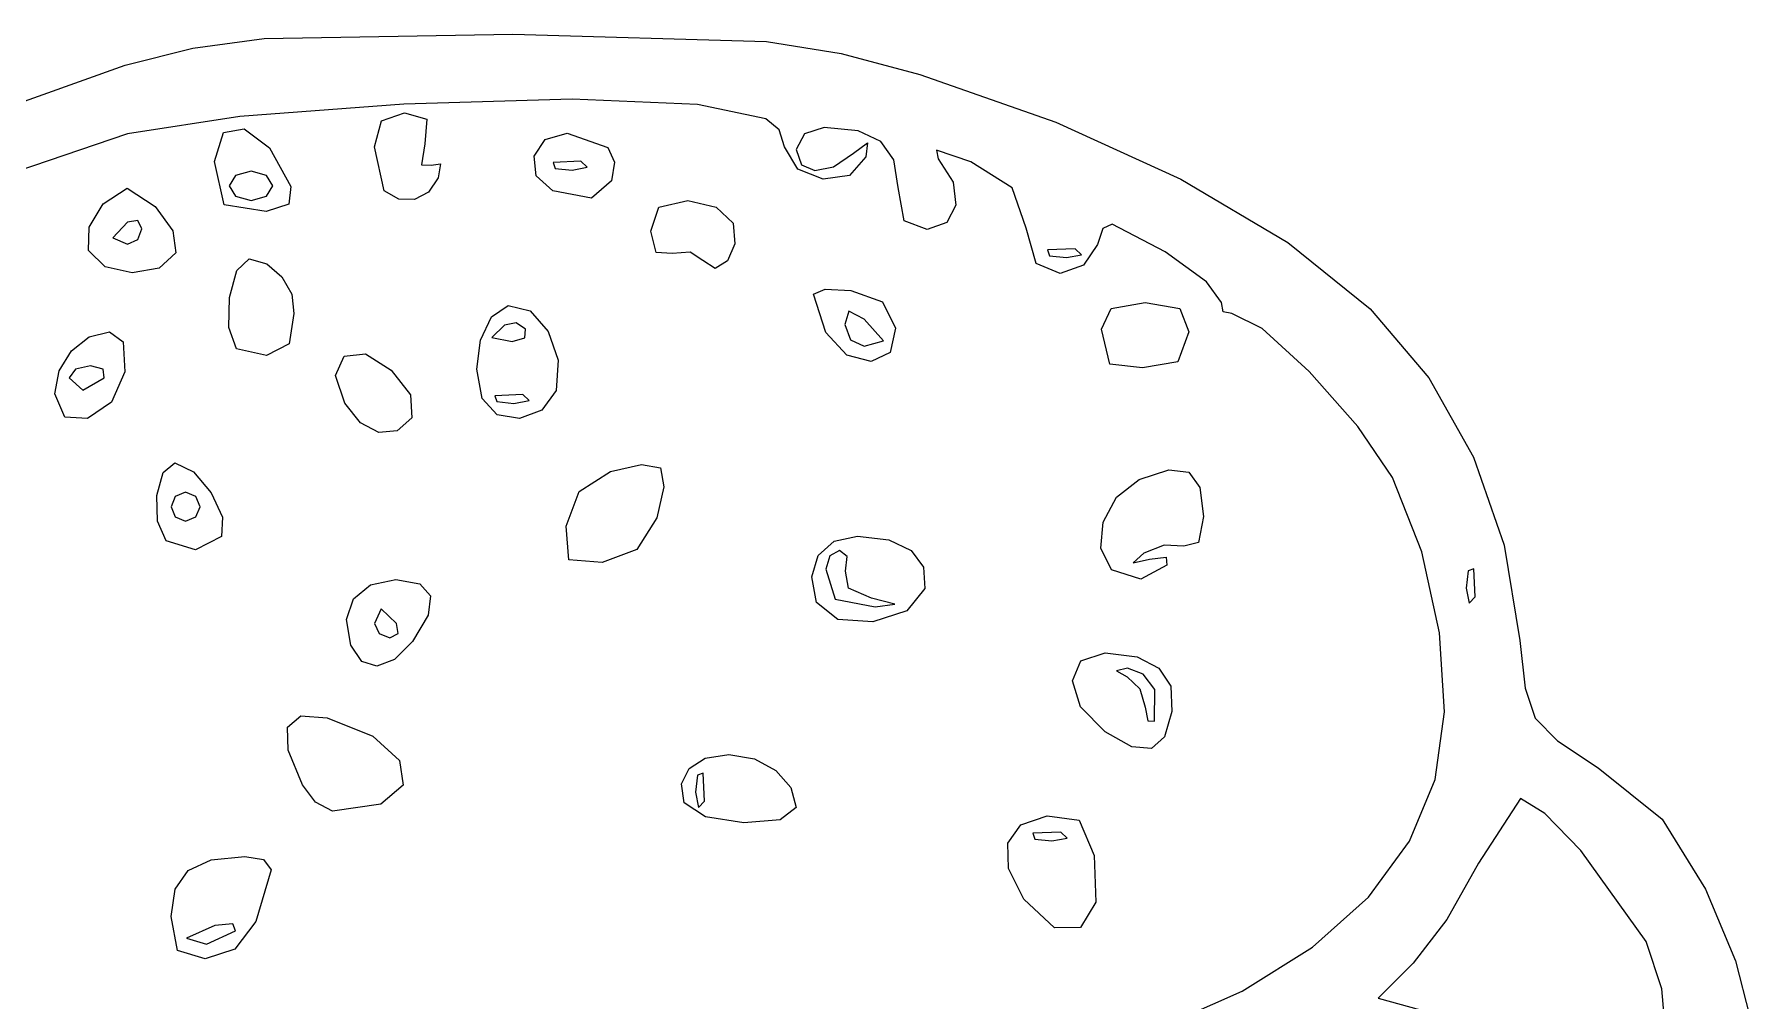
# Model space of a CAD drawing. Extents: x 7.9 to 79.2, y 2 to 86.5.
# Drawn here: x 43.59 to 75.01, y 31 to 48.69 of the extents above; entities that cross this region are included whole.
import ezdxf

# ---------------------------------------------------------------- set-up
doc = ezdxf.new("R2010")
doc.units = 0

msp = doc.modelspace()

# ---------------------------------------------------------------- linework, layer by layer
at = {"layer": 'Layer 1'}
for p, q in [((45.256921, 48.124852), (46.497916, 48.438176)), ((46.497916, 48.438176), (47.801485, 48.613359)), ((47.801485, 48.613359), (52.355394, 48.68913)), ((52.355394, 48.68913), (57.00213, 48.555263)), ((57.00213, 48.555263), (58.370966, 48.338098)), ((42.031393, 46.970228), (45.256921, 48.124852)), ((58.370966, 48.338098), (59.811587, 47.950642)), ((59.811587, 47.950642), (62.302951, 47.083297)), ((53.441604, 47.500815), (50.358269, 47.413086)), ((55.740385, 47.404878), (53.441604, 47.500815)), ((47.355556, 47.18639), (45.298642, 46.865424)), ((50.358269, 47.413086), (47.355556, 47.18639)), ((49.951174, 47.10817), (50.376147, 47.250229)), ((50.376147, 47.250229), (50.780515, 47.136662)), ((50.780515, 47.136662), (50.747055, 46.6829)), ((56.98927, 47.14397), (55.740385, 47.404878)), ((57.233544, 46.939132), (56.98927, 47.14397)), ((45.298642, 46.865424), (43.270971, 46.176577)), ((46.896398, 46.360396), (47.056316, 46.889681)), ((47.056316, 46.889681), (47.438977, 46.958363)), ((47.438977, 46.958363), (47.89874, 46.614087)), ((49.825616, 46.627347), (49.951174, 47.10817)), ((52.951703, 46.765657), (53.353993, 46.881768)), ((53.353993, 46.881768), (54.094588, 46.61995)), ((57.332107, 46.632422), (57.233544, 46.939132)), ((57.69815, 46.865655), (57.5481, 46.582855)), ((58.058905, 46.98328), (57.69815, 46.865655)), ((58.679253, 46.922401), (58.058905, 46.98328)), ((59.098997, 46.729573), (58.679253, 46.922401)), ((62.302951, 47.083297), (64.590716, 46.037056)), ((47.89874, 46.614087), (48.289966, 45.9045)), ((50.003146, 45.826494), (49.825616, 46.627347)), ((50.747055, 46.6829), (50.68512, 46.302335)), ((52.749792, 46.457922), (52.951703, 46.765657)), ((54.094588, 46.61995), (54.219299, 46.351505)), ((57.578487, 46.222606), (57.332107, 46.632422)), ((57.5481, 46.582855), (57.643614, 46.302963)), ((58.226591, 46.265739), (58.593299, 46.516115)), ((58.593299, 46.516115), (58.852418, 46.704927)), ((58.852418, 46.704927), (58.824089, 46.449378)), ((59.337006, 46.389507), (59.098997, 46.729573)), ((60.743612, 46.355073), (60.114837, 46.57149)), ((60.114837, 46.57149), (60.144454, 46.410488)), ((47.067778, 45.565706), (46.896398, 46.360396)), ((47.562129, 46.18243), (47.280024, 46.104013)), ((47.844232, 46.104013), (47.562129, 46.18243)), ((50.68512, 46.302335), (50.859207, 46.296337)), ((50.859207, 46.296337), (51.031639, 46.319425)), ((51.031639, 46.319425), (50.992394, 46.062818)), ((52.783409, 46.097998), (52.749792, 46.457922)), ((53.603641, 46.364785), (53.093247, 46.343711)), ((53.093247, 46.343711), (53.129551, 46.235995)), ((53.129551, 46.235995), (53.442757, 46.203503)), ((53.442757, 46.203503), (53.719192, 46.256991)), ((53.719192, 46.256991), (53.603641, 46.364785)), ((53.603641, 46.364785), (53.603641, 46.364785)), ((54.219299, 46.351505), (54.166316, 46.006422)), ((58.040314, 46.039417), (57.578487, 46.222606)), ((57.643614, 46.302963), (57.889903, 46.195973)), ((57.889903, 46.195973), (58.226591, 46.265739)), ((58.824089, 46.449378), (58.521033, 46.106969)), ((59.412149, 45.886918), (59.337006, 46.389507)), ((60.144454, 46.410488), (60.420525, 45.984835)), ((61.504379, 45.876976), (60.743612, 46.355073)), ((44.854501, 45.584646), (45.296909, 45.872662)), ((45.296909, 45.872662), (45.804977, 45.538864)), ((47.280024, 46.104013), (47.162689, 45.915478)), ((47.162689, 45.915478), (47.280024, 45.726944)), ((47.961567, 45.915478), (47.844232, 46.104013)), ((47.844232, 45.726944), (47.961567, 45.915478)), ((47.961567, 45.915478), (47.961567, 45.915478)), ((48.289966, 45.9045), (48.256014, 45.58018)), ((50.992394, 46.062818), (50.812805, 45.801604)), ((53.087699, 45.825323), (52.783409, 46.097998)), ((54.166316, 46.006422), (53.798215, 45.688689)), ((58.521033, 46.106969), (58.040314, 46.039417)), ((59.524746, 45.277901), (59.412149, 45.886918)), ((60.420525, 45.984835), (60.469584, 45.564181)), ((61.759081, 45.139297), (61.504379, 45.876976)), ((64.590716, 46.037056), (66.550526, 44.876527)), ((44.599886, 45.158228), (44.854501, 45.584646)), ((47.836952, 45.443498), (47.067778, 45.565706)), ((47.067778, 45.565706), (47.067778, 45.565706)), ((47.280024, 45.726944), (47.562129, 45.648527)), ((47.562129, 45.648527), (47.844232, 45.726944)), ((48.256014, 45.58018), (47.836952, 45.443498)), ((50.266618, 45.671124), (50.003146, 45.826494)), ((50.003146, 45.826494), (50.003146, 45.826494)), ((50.553692, 45.666933), (50.266618, 45.671124)), ((50.812805, 45.801604), (50.553692, 45.666933)), ((53.798215, 45.688689), (53.087699, 45.825323)), ((53.087699, 45.825323), (53.087699, 45.825323)), ((55.031731, 45.526241), (55.559263, 45.648527)), ((55.559263, 45.648527), (56.082382, 45.525631)), ((60.469584, 45.564181), (60.306148, 45.242714)), ((45.298642, 45.248102), (45.032349, 44.965397)), ((45.48671, 45.281578), (45.298642, 45.248102)), ((45.564933, 45.130381), (45.48671, 45.281578)), ((45.804977, 45.538864), (46.132081, 45.093561)), ((54.885175, 45.086064), (55.031731, 45.526241)), ((56.082382, 45.525631), (56.393501, 45.230158)), ((59.944734, 45.114628), (59.524746, 45.277901)), ((60.306148, 45.242714), (59.944734, 45.114628)), ((44.588139, 44.734901), (44.599886, 45.158228)), ((45.032349, 44.965397), (45.298642, 44.847677)), ((45.298642, 44.847677), (45.48671, 44.930721)), ((45.48671, 44.930721), (45.564933, 45.130381)), ((45.564933, 45.130381), (45.564933, 45.130381)), ((46.132081, 45.093561), (46.184216, 44.689118)), ((54.980331, 44.697125), (54.885175, 45.086064)), ((56.393501, 45.230158), (56.424795, 44.851225)), ((61.941491, 44.492465), (61.759081, 45.139297)), ((63.162316, 45.132251), (63.062313, 44.844705)), ((63.331377, 45.213191), (63.162316, 45.132251)), ((64.302273, 44.708501), (63.331377, 45.213191)), ((44.894358, 44.435602), (44.588139, 44.734901)), ((44.588139, 44.734901), (44.588139, 44.734901)), ((46.184216, 44.689118), (45.880441, 44.407317)), ((55.276084, 44.673983), (54.980331, 44.697125)), ((55.602611, 44.69836), (55.276084, 44.673983)), ((55.838725, 44.545806), (55.602611, 44.69836)), ((56.424795, 44.851225), (56.285968, 44.540794)), ((62.657589, 44.763083), (62.147196, 44.74201)), ((62.147196, 44.74201), (62.1835, 44.634294)), ((62.1835, 44.634294), (62.496706, 44.601802)), ((62.496706, 44.601802), (62.77314, 44.655289)), ((62.77314, 44.655289), (62.657589, 44.763083)), ((62.657589, 44.763083), (62.657589, 44.763083)), ((63.062313, 44.844705), (62.810796, 44.462986)), ((65.060623, 44.159723), (64.302273, 44.708501)), ((66.550526, 44.876527), (68.058027, 43.666317)), ((45.387806, 44.32461), (44.894358, 44.435602)), ((45.880441, 44.407317), (45.387806, 44.32461)), ((47.167169, 43.872512), (47.302761, 44.366589)), ((47.302761, 44.366589), (47.529524, 44.580725)), ((47.529524, 44.580725), (47.853169, 44.488994)), ((47.853169, 44.488994), (48.128446, 44.252685)), ((56.062213, 44.403957), (55.838725, 44.545806)), ((55.838725, 44.545806), (55.838725, 44.545806)), ((56.285968, 44.540794), (56.062213, 44.403957)), ((62.38317, 44.313774), (61.941491, 44.492465)), ((62.810796, 44.462986), (62.38317, 44.313774)), ((48.128446, 44.252685), (48.307896, 43.930131)), ((57.863197, 43.93444), (58.077968, 44.024243)), ((58.077968, 44.024243), (58.546698, 43.997818)), ((58.546698, 43.997818), (59.129174, 43.793857)), ((65.337159, 43.777146), (65.060623, 44.159723)), ((47.154332, 43.320993), (47.167169, 43.872512)), ((48.307896, 43.930131), (48.344057, 43.579661)), ((51.964362, 43.516512), (52.270855, 43.726512)), ((52.270855, 43.726512), (52.675085, 43.626631)), ((58.090054, 43.228424), (57.863197, 43.93444)), ((59.129174, 43.793857), (59.364095, 43.312709)), ((63.140246, 43.290465), (63.315757, 43.672353)), ((63.315757, 43.672353), (63.939124, 43.779875)), ((63.939124, 43.779875), (64.571568, 43.668646)), ((64.571568, 43.668646), (64.738002, 43.245972)), ((65.3652, 43.610143), (65.337159, 43.777146)), ((68.058027, 43.666317), (69.129822, 42.399015)), ((48.344057, 43.579661), (48.261146, 43.023516)), ((51.762519, 43.09135), (51.964362, 43.516512)), ((52.20385, 43.368047), (51.97473, 43.137078)), ((52.419998, 43.40989), (52.20385, 43.368047)), ((52.591572, 43.294819), (52.419998, 43.40989)), ((52.675085, 43.626631), (53.003557, 43.250345)), ((58.512488, 43.621912), (58.435742, 43.37521)), ((58.435742, 43.37521), (58.54004, 43.095404)), ((58.7908, 43.476), (58.512488, 43.621912)), ((59.145856, 43.079811), (58.7908, 43.476)), ((65.526099, 43.579661), (65.3652, 43.610143)), ((66.076849, 43.30334), (65.526099, 43.579661)), ((44.275234, 42.895904), (44.595826, 43.150314)), ((44.595826, 43.150314), (44.970147, 43.245972)), ((44.970147, 43.245972), (45.220723, 43.060376)), ((45.220723, 43.060376), (45.249756, 42.511859)), ((47.295836, 42.934529), (47.154332, 43.320993)), ((51.695479, 42.558462), (51.762519, 43.09135)), ((51.97473, 43.137078), (52.343682, 43.068006)), ((52.343682, 43.068006), (52.576436, 43.134632)), ((52.576436, 43.134632), (52.591572, 43.294819)), ((52.591572, 43.294819), (52.591572, 43.294819)), ((53.003557, 43.250345), (53.185733, 42.722537)), ((58.474438, 42.814542), (58.090054, 43.228424)), ((58.090054, 43.228424), (58.090054, 43.228424)), ((58.54004, 43.095404), (58.7908, 42.979024)), ((58.7908, 42.979024), (59.145856, 43.079811)), ((59.145856, 43.079811), (59.145856, 43.079811)), ((59.364095, 43.312709), (59.267906, 42.867036)), ((63.291548, 42.649383), (63.140246, 43.290465)), ((64.738002, 43.245972), (64.538281, 42.691648)), ((66.942221, 42.515027), (66.076849, 43.30334)), ((44.051355, 42.531589), (44.275234, 42.895904)), ((47.846364, 42.807094), (47.295836, 42.934529)), ((47.295836, 42.934529), (47.295836, 42.934529)), ((48.261146, 43.023516), (47.846364, 42.807094)), ((49.111997, 42.44176), (49.271321, 42.797087)), ((49.271321, 42.797087), (49.657881, 42.839075)), ((49.657881, 42.839075), (50.130623, 42.539976)), ((58.919205, 42.69753), (58.474438, 42.814542)), ((59.267906, 42.867036), (58.919205, 42.69753)), ((43.967177, 42.106215), (44.051355, 42.531589)), ((44.347366, 42.557743), (44.233471, 42.400629)), ((44.621196, 42.623091), (44.347366, 42.557743)), ((44.85474, 42.557743), (44.621196, 42.623091)), ((44.871773, 42.400629), (44.85474, 42.557743)), ((45.249756, 42.511859), (45.006271, 41.952572)), ((49.27773, 41.939882), (49.111997, 42.44176)), ((50.130623, 42.539976), (50.482871, 42.08796)), ((51.793394, 42.025282), (51.695479, 42.558462)), ((53.185733, 42.722537), (53.15108, 42.168089)), ((63.890706, 42.584463), (63.291548, 42.649383)), ((63.291548, 42.649383), (63.291548, 42.649383)), ((64.538281, 42.691648), (63.890706, 42.584463)), ((67.83426, 41.508767), (66.942221, 42.515027)), ((44.153219, 41.682774), (43.967177, 42.106215)), ((43.967177, 42.106215), (43.967177, 42.106215)), ((44.233471, 42.400629), (44.484047, 42.17817)), ((44.484047, 42.17817), (44.871773, 42.400629)), ((44.871773, 42.400629), (44.871773, 42.400629)), ((53.15108, 42.168089), (52.888353, 41.811189)), ((69.129822, 42.399015), (69.950867, 40.949122)), ((45.006271, 41.952572), (44.570172, 41.653885)), ((49.565802, 41.574985), (49.27773, 41.939882)), ((49.27773, 41.939882), (49.27773, 41.939882)), ((50.482871, 42.08796), (50.507948, 41.671198)), ((52.069444, 41.725053), (51.793394, 42.025282)), ((51.793394, 42.025282), (51.793394, 42.025282)), ((52.538472, 42.093577), (52.028076, 42.072504)), ((52.028076, 42.072504), (52.064381, 41.964787)), ((52.064381, 41.964787), (52.377586, 41.932296)), ((52.377586, 41.932296), (52.654021, 41.985784)), ((52.888353, 41.811189), (52.481119, 41.658599)), ((52.654021, 41.985784), (52.538472, 42.093577)), ((52.538472, 42.093577), (52.538472, 42.093577)), ((44.570172, 41.653885), (44.153219, 41.682774)), ((49.905115, 41.400218), (49.565802, 41.574985)), ((50.507948, 41.671198), (50.238289, 41.428112)), ((52.481119, 41.658599), (52.069444, 41.725053)), ((68.465009, 40.578605), (67.83426, 41.508767)), ((50.238289, 41.428112), (49.905115, 41.400218)), ((45.951355, 40.665051), (46.166608, 40.84342)), ((46.166608, 40.84342), (46.509431, 40.680947)), ((69.950867, 40.949122), (70.510713, 39.339791)), ((45.840081, 40.249124), (45.951355, 40.665051)), ((46.509431, 40.680947), (46.832904, 40.298025)), ((53.569104, 40.318685), (54.147675, 40.687992)), ((54.147675, 40.687992), (54.716398, 40.812627)), ((54.716398, 40.812627), (55.062704, 40.754435)), ((55.062704, 40.754435), (55.120751, 40.407274)), ((63.410686, 40.21363), (63.825933, 40.537011)), ((63.825933, 40.537011), (64.36983, 40.719499)), ((64.36983, 40.719499), (64.734917, 40.67548)), ((64.734917, 40.67548), (64.940102, 40.394167)), ((69.001171, 39.216973), (68.465009, 40.578605)), ((45.852607, 39.774412), (45.840081, 40.249124)), ((46.175743, 40.231101), (46.09752, 40.042567)), ((46.363811, 40.309518), (46.175743, 40.231101)), ((46.551881, 40.231101), (46.363811, 40.309518)), ((46.630105, 40.042567), (46.551881, 40.231101)), ((46.832904, 40.298025), (47.037289, 39.851397)), ((53.334415, 39.684342), (53.569104, 40.318685)), ((55.120751, 40.407274), (54.996424, 39.837146)), ((63.166083, 39.760787), (63.410686, 40.21363)), ((64.940102, 40.394167), (65.004295, 39.864775)), ((46.09752, 40.042567), (46.175743, 39.854035)), ((46.551881, 39.854035), (46.630105, 40.042567)), ((46.630105, 40.042567), (46.630105, 40.042567)), ((46.008756, 39.419685), (45.852607, 39.774412)), ((46.175743, 39.854035), (46.363811, 39.775618)), ((46.363811, 39.775618), (46.551881, 39.854035)), ((47.037289, 39.851397), (47.022848, 39.497807)), ((53.381411, 39.06899), (53.334415, 39.684342)), ((53.334415, 39.684342), (53.334415, 39.684342)), ((54.996424, 39.837146), (54.628028, 39.257145)), ((63.124366, 39.28325), (63.166083, 39.760787)), ((65.004295, 39.864775), (64.916134, 39.386472)), ((46.545214, 39.250242), (46.008756, 39.419685)), ((46.008756, 39.419685), (46.008756, 39.419685)), ((47.022848, 39.497807), (46.545214, 39.250242)), ((57.95151, 39.147101), (58.239125, 39.409721)), ((58.239125, 39.409721), (58.671488, 39.50458)), ((58.671488, 39.50458), (59.243605, 39.43378)), ((59.243605, 39.43378), (59.652032, 39.239953)), ((63.317775, 38.885783), (63.124366, 39.28325)), ((64.284898, 39.340368), (63.914977, 39.191836)), ((64.647281, 39.321932), (64.284898, 39.340368)), ((64.916134, 39.386472), (64.647281, 39.321932)), ((70.510713, 39.339791), (70.79891, 37.594173)), ((53.995247, 39.021876), (53.381411, 39.06899)), ((54.628028, 39.257145), (53.995247, 39.021876)), ((57.835317, 38.759659), (57.95151, 39.147101)), ((58.164704, 39.140545), (58.087842, 38.897773)), ((58.338621, 39.241716), (58.164704, 39.140545)), ((58.478151, 39.130331), (58.338621, 39.241716)), ((58.451409, 38.862531), (58.478151, 39.130331)), ((59.652032, 39.239953), (59.877861, 38.937882)), ((63.914977, 39.191836), (63.716049, 39.011648)), ((63.716049, 39.011648), (64.019529, 39.08)), ((64.336676, 38.971708), (63.856157, 38.716726)), ((64.019529, 39.08), (64.31941, 39.11811)), ((64.31941, 39.11811), (64.336676, 38.971708)), ((69.325853, 37.732823), (69.001171, 39.216973)), ((49.750512, 38.61377), (50.216697, 38.707816)), ((50.216697, 38.707816), (50.653068, 38.63207)), ((57.917221, 38.290339), (57.835317, 38.759659)), ((58.087842, 38.897773), (58.258216, 38.351883)), ((58.502762, 38.550373), (58.451409, 38.862531)), ((59.877861, 38.937882), (59.90218, 38.542352)), ((63.856157, 38.716726), (63.317775, 38.885783)), ((63.317775, 38.885783), (63.317775, 38.885783)), ((69.850997, 38.866074), (69.818586, 38.552095)), ((69.958447, 38.902468), (69.850997, 38.866074)), ((69.979467, 38.39081), (69.958447, 38.902468)), ((69.958447, 38.902468), (69.958447, 38.902468)), ((49.310703, 37.975199), (49.439806, 38.35692)), ((49.439806, 38.35692), (49.750512, 38.61377)), ((50.653068, 38.63207), (50.850816, 38.411281)), ((50.850816, 38.411281), (50.807353, 38.055124)), ((58.258216, 38.351883), (58.990521, 38.210267)), ((58.925779, 38.364984), (58.502762, 38.550373)), ((59.350607, 38.260218), (58.925779, 38.364984)), ((58.925779, 38.364984), (58.925779, 38.364984)), ((59.90218, 38.542352), (59.572372, 38.137224)), ((69.818586, 38.552095), (69.87194, 38.274976)), ((69.87194, 38.274976), (69.979467, 38.39081)), ((49.943046, 38.173914), (49.825616, 37.906963)), ((50.225054, 37.906963), (49.943046, 38.173914)), ((50.807353, 38.055124), (50.520092, 37.573275)), ((58.309222, 37.976853), (57.917221, 38.290339)), ((57.917221, 38.290339), (57.917221, 38.290339)), ((59.572372, 38.137224), (58.951162, 37.937269)), ((58.990521, 38.210267), (59.350607, 38.260218)), ((49.389329, 37.506537), (49.310703, 37.975199)), ((49.825616, 37.906963), (49.908456, 37.718431)), ((49.908456, 37.718431), (50.107624, 37.640014)), ((50.107624, 37.640014), (50.258449, 37.718431)), ((50.258449, 37.718431), (50.225054, 37.906963)), ((50.225054, 37.906963), (50.225054, 37.906963)), ((58.951162, 37.937269), (58.309222, 37.976853)), ((69.416066, 36.288443), (69.325853, 37.732823)), ((49.591438, 37.210564), (49.389329, 37.506537)), ((49.389329, 37.506537), (49.389329, 37.506537)), ((50.520092, 37.573275), (50.189178, 37.245842)), ((70.79891, 37.594173), (70.894471, 36.717686)), ((49.868841, 37.124302), (49.591438, 37.210564)), ((50.189178, 37.245842), (49.868841, 37.124302)), ((62.606582, 36.855297), (62.75746, 37.22321)), ((62.75746, 37.22321), (63.206819, 37.368977)), ((63.206819, 37.368977), (63.788881, 37.29584)), ((63.614613, 37.085036), (63.412444, 37.040535)), ((63.901925, 36.978913), (63.614613, 37.085036)), ((63.788881, 37.29584), (64.190517, 37.089104)), ((64.190517, 37.089104), (64.405708, 36.754055)), ((62.754582, 36.381558), (62.606582, 36.855297)), ((63.412444, 37.040535), (63.606257, 36.929317)), ((63.606257, 36.929317), (63.841344, 36.710063)), ((64.113523, 36.694172), (63.901925, 36.978913)), ((63.841344, 36.710063), (63.939124, 36.371998)), ((64.105166, 36.115783), (64.113523, 36.694172)), ((64.113523, 36.694172), (64.113523, 36.694172)), ((64.405708, 36.754055), (64.428435, 36.295982)), ((70.894471, 36.717686), (71.081852, 36.173028)), ((48.232462, 36.008595), (48.473224, 36.210786)), ((48.473224, 36.210786), (48.958675, 36.179263)), ((48.958675, 36.179263), (49.79451, 35.840937)), ((63.201858, 35.918315), (62.754582, 36.381558)), ((63.939124, 36.371998), (63.987898, 36.122384)), ((64.428435, 36.295982), (64.29314, 35.830565)), ((69.248816, 35.046124), (69.416066, 36.288443)), ((71.081852, 36.173028), (71.48672, 35.75618)), ((48.241019, 35.585163), (48.232462, 36.008595)), ((49.79451, 35.840937), (50.27979, 35.394255)), ((63.691989, 35.645468), (63.201858, 35.918315)), ((63.201858, 35.918315), (63.201858, 35.918315)), ((63.987898, 36.122384), (64.105166, 36.115783)), ((64.29314, 35.830565), (64.051704, 35.614973)), ((48.503521, 34.95296), (48.241019, 35.585163)), ((55.880626, 35.436951), (56.312243, 35.504411)), ((56.312243, 35.504411), (56.781536, 35.42521)), ((64.051704, 35.614973), (63.691989, 35.645468)), ((71.48672, 35.75618), (72.234741, 35.263122)), ((50.27979, 35.394255), (50.349089, 34.944922)), ((55.448895, 34.971891), (55.585147, 35.251153)), ((55.585147, 35.251153), (55.880626, 35.436951)), ((56.781536, 35.42521), (57.175674, 35.212481)), ((57.175674, 35.212481), (57.447061, 34.903532)), ((72.234741, 35.263122), (73.405609, 34.320583)), ((48.744557, 34.633384), (48.503521, 34.95296)), ((48.503521, 34.95296), (48.503521, 34.95296)), ((50.349089, 34.944922), (49.936981, 34.598644)), ((55.494961, 34.624035), (55.448895, 34.971891)), ((55.737488, 35.128767), (55.705076, 34.814789)), ((55.84494, 35.16516), (55.737488, 35.128767)), ((55.865959, 34.653505), (55.84494, 35.16516)), ((55.84494, 35.16516), (55.84494, 35.16516)), ((57.447061, 34.903532), (57.5481, 34.535672)), ((68.778208, 33.918457), (69.248816, 35.046124)), ((49.052534, 34.470593), (48.744557, 34.633384)), ((49.936981, 34.598644), (49.052534, 34.470593)), ((55.887164, 34.365668), (55.494961, 34.624035)), ((55.494961, 34.624035), (55.494961, 34.624035)), ((55.705076, 34.814789), (55.758432, 34.537671)), ((55.758432, 34.537671), (55.865959, 34.653505)), ((70.811858, 34.703557), (70.042089, 33.515498)), ((71.253813, 34.426859), (70.811858, 34.703557)), ((56.584997, 34.255138), (55.887164, 34.365668)), ((57.251097, 34.306966), (56.584997, 34.255138)), ((57.5481, 34.535672), (57.251097, 34.306966)), ((61.658219, 34.217467), (62.140959, 34.38523)), ((62.140959, 34.38523), (62.730502, 34.301124)), ((62.730502, 34.301124), (63.002307, 33.657627)), ((71.916733, 33.747381), (71.253813, 34.426859)), ((73.405609, 34.320583), (74.199016, 33.039883)), ((61.420056, 33.882661), (61.658219, 34.217467)), ((62.391298, 34.085064), (61.880902, 34.063991)), ((61.880902, 34.063991), (61.917207, 33.956275)), ((61.917207, 33.956275), (62.230412, 33.923783)), ((62.230412, 33.923783), (62.506848, 33.97727)), ((62.506848, 33.97727), (62.391298, 34.085064)), ((62.391298, 34.085064), (62.391298, 34.085064)), ((46.830415, 33.574877), (47.450762, 33.635755)), ((47.450762, 33.635755), (47.791772, 33.583001)), ((61.436457, 33.416865), (61.420056, 33.882661)), ((63.002307, 33.657627), (63.03424, 32.803459)), ((68.028409, 32.895604), (68.778208, 33.918457)), ((73.112015, 32.083793), (71.916733, 33.747381)), ((46.172663, 33.041983), (46.410672, 33.382049)), ((46.410672, 33.382049), (46.830415, 33.574877)), ((47.934195, 33.396019), (47.652531, 32.447038)), ((47.791772, 33.583001), (47.934195, 33.396019)), ((61.717408, 32.856133), (61.436457, 33.416865)), ((70.042089, 33.515498), (69.460629, 32.487943)), ((46.09752, 32.539392), (46.172663, 33.041983)), ((74.199016, 33.039883), (74.746468, 31.726054)), ((62.279303, 32.332544), (61.717408, 32.856133)), ((61.717408, 32.856133), (61.717408, 32.856133)), ((63.03424, 32.803459), (62.755743, 32.338375)), ((67.004435, 31.980201), (68.028409, 32.895604)), ((46.217928, 31.916368), (46.09752, 32.539392)), ((46.09752, 32.539392), (46.09752, 32.539392)), ((46.896765, 32.37845), (46.382293, 32.145126)), ((47.229327, 32.406019), (46.896765, 32.37845)), ((47.280486, 32.276107), (47.229327, 32.406019)), ((47.652531, 32.447038), (47.263844, 31.939605)), ((69.460629, 32.487943), (68.844933, 31.68578)), ((46.382293, 32.145126), (46.747534, 32.034054)), ((46.747534, 32.034054), (47.280486, 32.276107)), ((47.280486, 32.276107), (47.280486, 32.276107)), ((62.755743, 32.338375), (62.279303, 32.332544)), ((73.402054, 31.21523), (73.112015, 32.083793)), ((46.720506, 31.767103), (46.217928, 31.916368)), ((47.263844, 31.939605), (46.720506, 31.767103)), ((65.711305, 31.174887), (67.004435, 31.980201)), ((68.844933, 31.68578), (68.204859, 31.044123)), ((74.746468, 31.726054), (75.008026, 30.705908)), ((64.154033, 30.482296), (65.711305, 31.174887)), ((73.474693, 30.369171), (73.402054, 31.21523)), ((68.204859, 31.044123), (69.866662, 30.58861))]:
    msp.add_line(p, q, dxfattribs=at)

doc.saveas('drawing.dxf')
